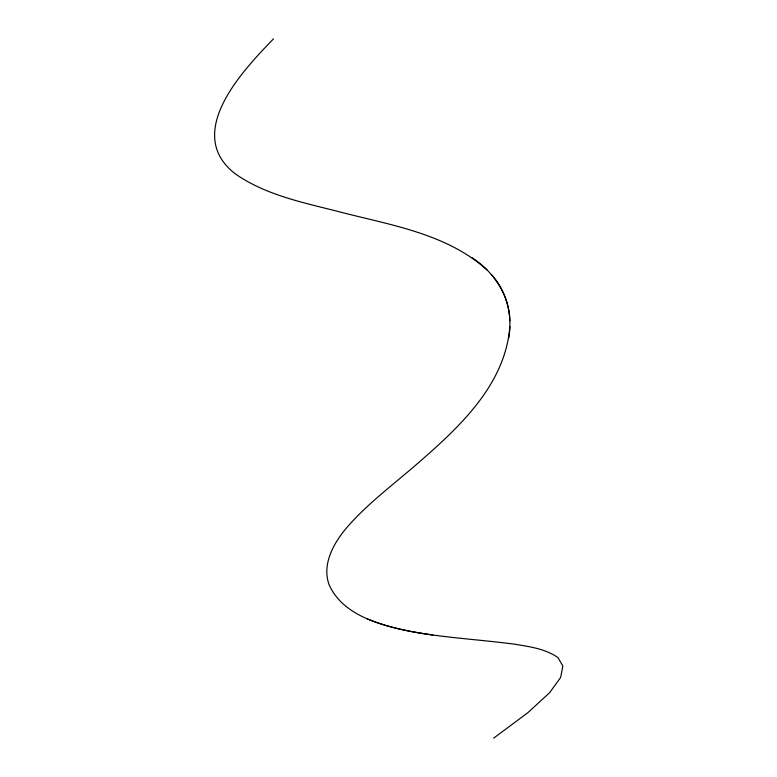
<?xml version="1.0" encoding="UTF-8"?>
<svg xmlns="http://www.w3.org/2000/svg" width="777" height="777" viewBox="0 0 777 777"><rect width="100%" height="100%" fill="white"/><g stroke="black" fill="none" stroke-linecap="round" stroke-linejoin="round"><path stroke-width="1.17" d="M509.858 326.593C505.186 386.548 456.41 429.866 413.82 466.754C391.054 486.237 366.929 504.438 347.183 527.146C333.964 542.628 321.659 563.801 329.06 584.663C341.404 612.393 372.989 622.775 400.446 629.302C411.169 631.72 422.018 633.527 432.896 635.032C460.071 638.694 487.441 640.617 514.636 644.191C529.545 646.717 545.279 648.659 557.954 657.624L562.878 666.015L560.625 677.476L549.553 692.754L527.874 712.674L493.667 738.15M508.644 338.432C512.771 315.899 506.944 291.53 491.336 274.485M273.494 38.85C242.764 70.6 183.333 132.974 234.868 173.543C265.297 195.008 302.622 202.409 338.063 211.461C389.355 224.951 446.445 233.207 487.189 270.085M432.896 635.032C410.46 631.788 387.937 627.573 366.958 618.696M472.27 257.857C493.434 271.736 509.45 294.939 509.858 320.804"/></g></svg>
